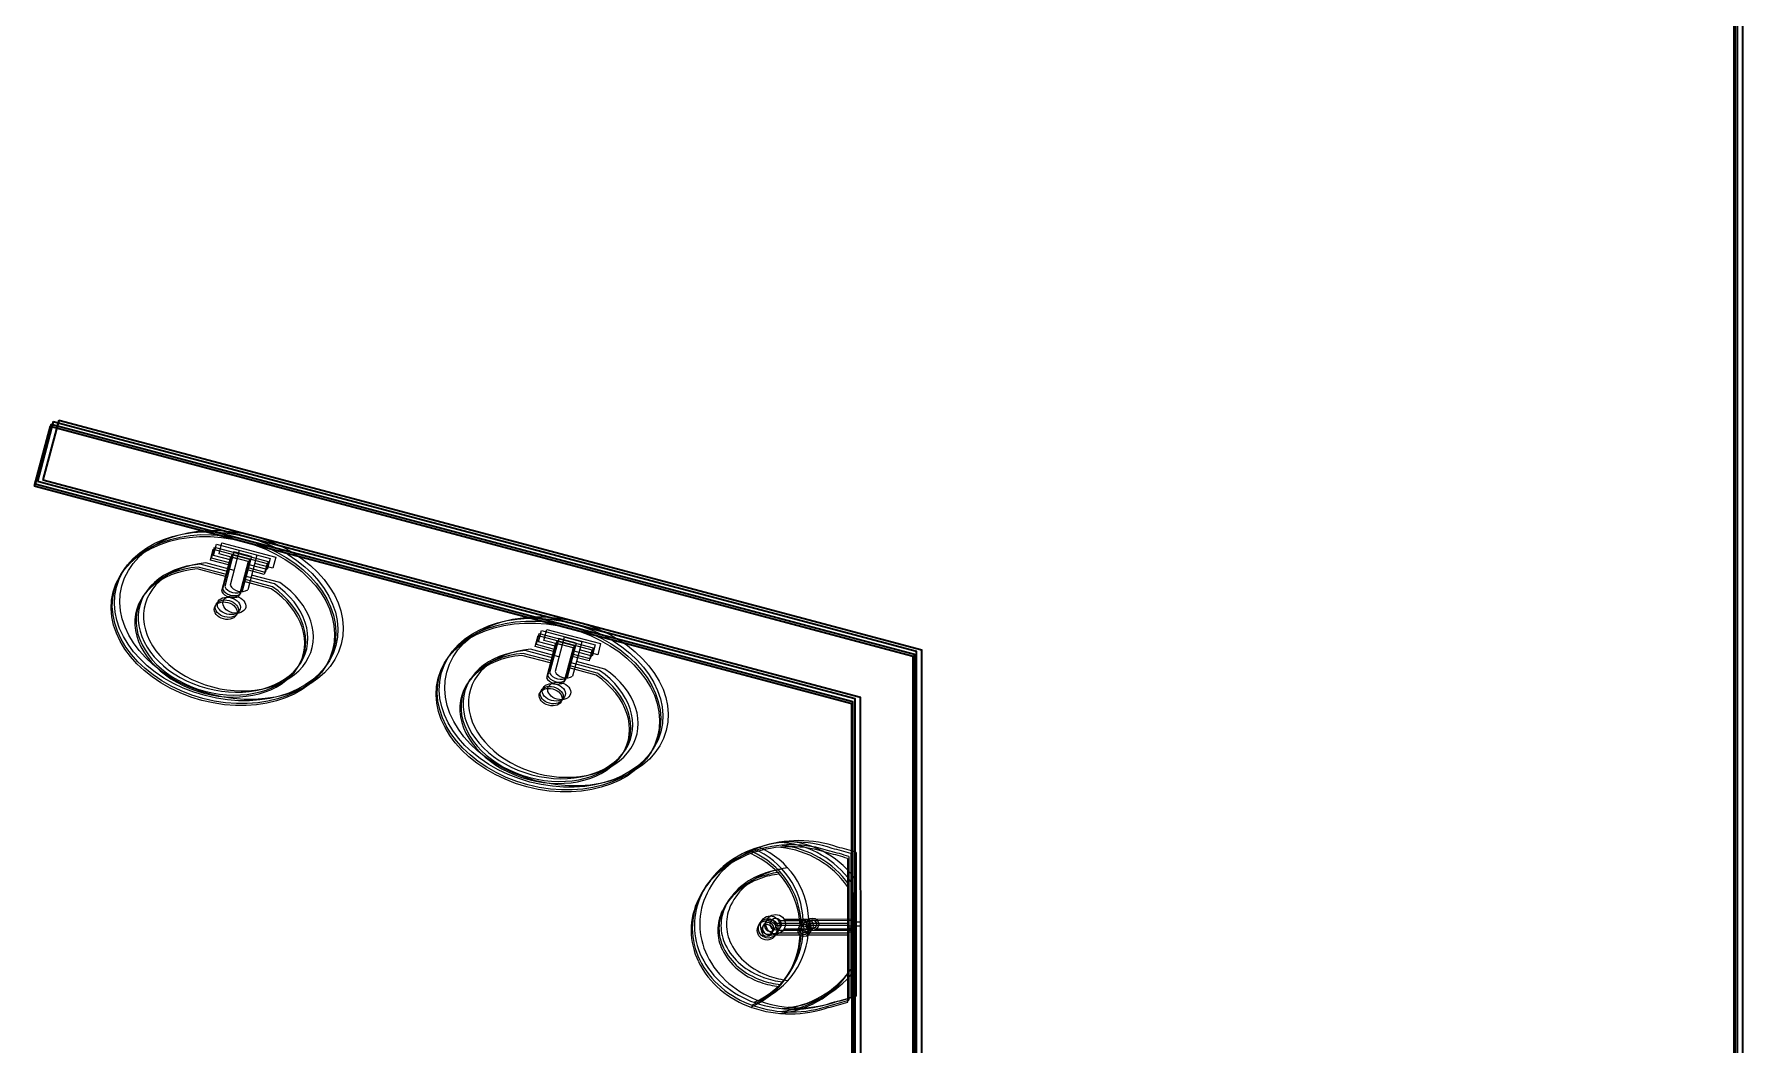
# Model space of a CAD drawing. Header units: inches. Extents: x 5 to 136470, y 9 to 138066.
# Drawn here: x 32944 to 37107, y 7256 to 9719 of the extents above; entities that cross this region are included whole.
import ezdxf

# ---------------------------------------------------------------- set-up
doc = ezdxf.new("R2010")
doc.units = ezdxf.units.IN
doc.header["$MEASUREMENT"] = 0
doc.layers.add('1', color=7, linetype='Continuous', lineweight=35)
doc.layers.add('FURNITURE', color=253, linetype='Continuous', lineweight=5, transparency=0.05)

# ---------------------------------------------------------------- blocks, each defined once
blk = doc.blocks.new('A$Cf98d7203')
at = {"layer": '1'}
for p, q in [((37080.1, 7031.1), (37080.1, 9783.4)), ((32977.1, 8754.1), (32938.3, 8608.7)), ((32977.1, 8754.1), (35080.1, 8194.1)), ((32938.3, 8608.7), (34930.4, 8078.8)), ((35080.1, 6881.1), (35080.1, 8194.1)), ((34933.4, 4431.1), (34930.4, 8078.8))]:
    blk.add_line(p, q, dxfattribs=at)
at = {"layer": 'FURNITURE'}
for p, q in [((33367.6, 8428), (33374.8, 8455)), ((33374.8, 8455), (33505.8, 8420.1)), ((33411.7, 8416.3), (33367.6, 8428)), ((33417, 8436.2), (33394.6, 8352)), ((33459.8, 8424.9), (33417, 8436.2)), ((33459.8, 8424.9), (33437.4, 8340.6)), ((33505.8, 8420.1), (33498.6, 8393.2)), ((33404.2, 8388), (33335.1, 8406.4)), ((33516.1, 8358.3), (33447, 8376.7)), ((33498.6, 8393.2), (33454.5, 8404.9)), ((34159.2, 8217.5), (34166.3, 8244.4)), ((34166.3, 8244.4), (34297.3, 8209.6)), ((34203.3, 8205.7), (34159.2, 8217.5)), ((34208.6, 8225.7), (34186.2, 8141.5)), ((34251.4, 8214.3), (34208.6, 8225.7)), ((34251.4, 8214.3), (34228.9, 8130.1)), ((34297.3, 8209.6), (34290.2, 8182.6)), ((34195.8, 8177.5), (34126.7, 8195.9)), ((34307.6, 8147.7), (34238.5, 8166.1)), ((34290.2, 8182.6), (34246, 8194.4)), ((34920, 7701), (34920.3, 7351)), ((34804.3, 7537.7), (34744.4, 7537.7)), ((34920.2, 7537.8), (34822.6, 7537.7)), ((34920.2, 7537.8), (34823.2, 7537.7)), ((34804.3, 7514.1), (34744.4, 7514.1)), ((34822.9, 7530.7), (34822.6, 7530.7)), ((34822.9, 7521.2), (34822.6, 7521.2)), ((34920.2, 7514.2), (34823.2, 7514.1)), ((34920.2, 7514.2), (34823.2, 7514.1)), ((34930.9, 7531), (34920.2, 7531)), ((34930.9, 7521), (34920.2, 7521)), ((34930.9, 7531), (34930.9, 7521))]:
    blk.add_line(p, q, dxfattribs=at)
for centre, radius in [((34723.8, 7525.9), 23.7), ((34813.9, 7525.7), 14.9)]:
    blk.add_circle(centre, radius, dxfattribs=at)
for centre, radius, start, end in [((34766.5, 7484.1), 243.1, 109.3112, 130.2027), ((34605.2, 7529.9), 199.2, 2.263, 66.692), ((34780.5, 7444.2), 285.4, 90.0477, 109.3112), ((34733.4, 7499.6), 229.4, 35.5197, 83.8921), ((34780.5, 7444.2), 285.4, 70.7841, 90.0477), ((34758.8, 7209.4), 517.4, 71.8392, 77.0814), ((34745, 7509.6), 209.8, 130.2027, 153.8996), ((34780.5, 7444.2), 220.5, 97.0617, 109.3112), ((34745, 7509.6), 144.8, 130.2027, 153.8996), ((34766.5, 7484.1), 178.1, 109.3112, 130.2027), ((34711.8, 7525.8), 172.8, 153.8996, 180.0477), ((34711.8, 7525.8), 107.9, 153.8996, 180.0477), ((34723.8, 7525.9), 14.1, 90.0477, 270.0477), ((34723.8, 7525.9), 14.1, 270.0477, 90.0477), ((34813.9, 7526.2), 10, 90.0477, 270.0477), ((34813.9, 7525.7), 10, 90.0477, 270.0477), ((34813.9, 7526.2), 10, 270.0477, 90.0477), ((34813.9, 7525.7), 10, 270.0477, 90.0477), ((34711.8, 7525.8), 172.8, 180.0477, 206.1958), ((34711.8, 7525.8), 107.9, 180.0477, 206.1958), ((34605.2, 7521.6), 199.2, 293.4034, 357.8323), ((34745, 7542.2), 144.8, 206.1958, 229.8926), ((34745, 7542.2), 209.8, 206.1958, 229.8926), ((34766.5, 7567.6), 178.1, 229.8926, 250.7841), ((34733.7, 7551.4), 228.7, 274.8869, 324.6725), ((34766.5, 7567.6), 243.1, 229.8926, 250.7841), ((34780.4, 7607.6), 220.5, 250.7841, 263.0337), ((34780.4, 7607.6), 285.4, 250.7841, 270.0477), ((34780.4, 7607.6), 285.4, 270.0477, 289.3112), ((34758.3, 7842.3), 517.4, 283.0139, 288.2562)]:
    blk.add_arc(centre, radius, start, end, dxfattribs=at)
for centre, major_axis, start_param, end_param in [((33398.2, 8279.4), (-267.3, 71.1), 1.570796326794885, 7.853981633974472), ((33390.6, 8250.8), (-203.1, 54), -1.109185, 4.250778), ((33405, 8304.8), (27.6, -7.3), -1.570796, 4.712389), ((33418.6, 8355.9), (25.1, -6.7), 3.694408, 5.73037), ((34189.8, 8068.9), (-267.3, 71.1), 1.570796326794885, 7.853981633974472), ((34182.2, 8040.3), (-203.1, 54), -1.109185, 4.250778), ((34210.1, 8145.3), (25.1, -6.7), 3.694408, 5.73037), ((34196.6, 8094.2), (27.6, -7.3), -1.570796, 4.712389)]:
    blk.add_ellipse(centre, major_axis=major_axis, ratio=0.723214, start_param=start_param, end_param=end_param, dxfattribs=at)

msp = doc.modelspace()

# ---------------------------------------------------------------- linework, layer by layer
at = {"layer": '1'}
for p, q in [((37085.5, 7040.2), (37085.5, 9792.4)), ((37088.3, 7045), (37088.3, 9797.3)), ((37093.3, 7051.9), (37093.3, 9804.1)), ((32982.5, 8763.2), (32943.7, 8617.8)), ((32985.3, 8768.1), (32946.5, 8622.6)), ((32990.3, 8774.9), (32951.6, 8629.5)), ((32982.5, 8763.2), (35085.5, 8203.2)), ((32985.3, 8768.1), (35088.3, 8208)), ((32990.3, 8774.9), (35093.3, 8214.9)), ((32943.7, 8617.8), (34935.8, 8087.9)), ((32946.5, 8622.6), (34938.6, 8092.8)), ((32951.6, 8629.5), (34943.6, 8099.6)), ((35085.5, 6890.2), (35085.5, 8203.2)), ((35088.3, 6895), (35088.3, 8208)), ((35093.3, 6901.9), (35093.3, 8214.9)), ((34938.8, 4440.2), (34935.8, 8087.9)), ((34941.6, 4445), (34938.6, 8092.8)), ((34946.6, 4451.8), (34943.6, 8099.6))]:
    msp.add_line(p, q, dxfattribs=at)
at = {"layer": 'FURNITURE'}
for p, q in [((33373, 8437.1), (33380.2, 8464)), ((33375.8, 8441.9), (33383, 8468.9)), ((33380.2, 8464), (33511.2, 8429.2)), ((33380.8, 8448.7), (33388, 8475.7)), ((33383, 8468.9), (33514, 8434)), ((33388, 8475.7), (33519, 8440.9)), ((33430.3, 8457), (33407.9, 8372.7)), ((33473, 8445.6), (33430.3, 8457)), ((33409.6, 8397.1), (33340.5, 8415.5)), ((33412.4, 8401.9), (33343.3, 8420.3)), ((33417.4, 8408.8), (33348.4, 8427.1)), ((33417.1, 8425.4), (33373, 8437.1)), ((33419.9, 8430.2), (33375.8, 8441.9)), ((33424.9, 8437), (33380.8, 8448.7)), ((33422.4, 8445.3), (33400, 8361.1)), ((33425.2, 8450.2), (33402.8, 8365.9)), ((33465.2, 8433.9), (33422.4, 8445.3)), ((33468, 8438.8), (33425.2, 8450.2)), ((33465.2, 8433.9), (33442.8, 8349.7)), ((33468, 8438.8), (33445.6, 8354.5)), ((33473, 8445.6), (33450.6, 8361.4)), ((33504, 8402.2), (33459.9, 8414)), ((33506.8, 8407.1), (33462.7, 8418.8)), ((33511.8, 8413.9), (33467.7, 8425.6)), ((33511.2, 8429.2), (33504, 8402.2)), ((33514, 8434), (33506.8, 8407.1)), ((33519, 8440.9), (33511.8, 8413.9)), ((33521.5, 8367.4), (33452.4, 8385.7)), ((33524.3, 8372.2), (33455.2, 8390.6)), ((33529.3, 8379), (33460.2, 8397.4)), ((34164.6, 8226.5), (34171.7, 8253.5)), ((34167.4, 8231.4), (34174.5, 8258.3)), ((34171.7, 8253.5), (34302.7, 8218.6)), ((34172.4, 8238.2), (34179.5, 8265.2)), ((34174.5, 8258.3), (34305.5, 8223.5)), ((34179.5, 8265.2), (34310.5, 8230.3)), ((34221.8, 8246.4), (34199.4, 8162.2)), ((34264.6, 8235.1), (34221.8, 8246.4)), ((34201.2, 8186.6), (34132.1, 8204.9)), ((34204, 8191.4), (34134.9, 8209.8)), ((34209, 8198.2), (34139.9, 8216.6)), ((34208.7, 8214.8), (34164.6, 8226.5)), ((34211.5, 8219.6), (34167.4, 8231.4)), ((34216.5, 8226.5), (34172.4, 8238.2)), ((34214, 8234.8), (34191.6, 8150.5)), ((34216.8, 8239.6), (34194.4, 8155.4)), ((34256.8, 8223.4), (34214, 8234.8)), ((34259.5, 8228.2), (34216.8, 8239.6)), ((34256.8, 8223.4), (34234.3, 8139.2)), ((34259.5, 8228.2), (34237.1, 8144)), ((34264.6, 8235.1), (34242.2, 8150.8)), ((34295.6, 8191.7), (34251.4, 8203.4)), ((34298.4, 8196.5), (34254.2, 8208.3)), ((34303.4, 8203.4), (34259.3, 8215.1)), ((34302.7, 8218.6), (34295.6, 8191.7)), ((34305.5, 8223.5), (34298.4, 8196.5)), ((34310.5, 8230.3), (34303.4, 8203.4)), ((34313, 8156.8), (34243.9, 8175.2)), ((34315.8, 8161.6), (34246.7, 8180)), ((34320.8, 8168.5), (34251.7, 8186.8)), ((34925.4, 7710.1), (34925.7, 7360.1)), ((34928.2, 7714.9), (34928.5, 7364.9)), ((34933.3, 7721.8), (34933.6, 7371.8)), ((34809.7, 7546.8), (34749.8, 7546.8)), ((34812.5, 7551.6), (34752.6, 7551.6)), ((34817.5, 7558.5), (34757.6, 7558.4)), ((34817.5, 7534.8), (34757.6, 7534.8)), ((34925.6, 7546.9), (34828, 7546.8)), ((34828.3, 7539.7), (34828, 7539.7)), ((34925.6, 7546.9), (34828.6, 7546.8)), ((34928.4, 7551.7), (34830.8, 7551.7)), ((34831.1, 7544.6), (34830.8, 7544.6)), ((34831.1, 7535.1), (34830.8, 7535.1)), ((34928.4, 7551.7), (34831.4, 7551.7)), ((34933.4, 7558.6), (34835.8, 7558.5)), ((34836.1, 7551.4), (34835.8, 7551.4)), ((34836.1, 7541.9), (34835.8, 7541.9)), ((34933.4, 7558.6), (34836.4, 7558.5)), ((34933.4, 7534.9), (34836.4, 7534.9)), ((34933.4, 7534.9), (34836.4, 7534.9)), ((34936.3, 7540.1), (34925.6, 7540.1)), ((34939, 7545), (34928.4, 7544.9)), ((34939.1, 7534.9), (34928.4, 7534.9)), ((34944.1, 7551.8), (34933.4, 7551.8)), ((34944.1, 7541.7), (34933.4, 7541.7)), ((34936.3, 7540.1), (34936.3, 7530.1)), ((34939, 7545), (34939.1, 7534.9)), ((34944.1, 7551.8), (34944.1, 7541.7)), ((34809.7, 7523.2), (34749.8, 7523.1)), ((34812.5, 7528), (34752.6, 7528)), ((34828.3, 7530.3), (34828, 7530.3)), ((34925.6, 7523.3), (34828.6, 7523.2)), ((34925.6, 7523.3), (34828.6, 7523.2)), ((34928.4, 7528.1), (34831.4, 7528)), ((34928.4, 7528.1), (34831.4, 7528)), ((34936.3, 7530.1), (34925.6, 7530.1))]:
    msp.add_line(p, q, dxfattribs=at)
for centre, radius in [((34729.2, 7534.9), 23.7), ((34732, 7539.8), 23.7), ((34737, 7546.6), 23.7), ((34819.3, 7534.8), 14.9), ((34822.1, 7539.6), 14.9), ((34827.1, 7546.4), 14.9)]:
    msp.add_circle(centre, radius, dxfattribs=at)
for centre, radius, start, end in [((34788.7, 7458.1), 285.4, 90.0477, 109.3112), ((34793.7, 7464.9), 285.4, 90.0477, 109.3112), ((34746.6, 7520.4), 229.4, 35.5197, 83.8921), ((34788.7, 7458.1), 285.4, 70.7841, 90.0477), ((34793.7, 7464.9), 285.4, 70.7841, 90.0477), ((34771.9, 7493.2), 243.1, 109.3112, 130.2027), ((34774.7, 7498.1), 243.1, 109.3112, 130.2027), ((34779.7, 7504.9), 243.1, 109.3112, 130.2027), ((34610.6, 7538.9), 199.2, 2.263, 66.692), ((34785.9, 7453.3), 285.4, 90.0477, 109.3112), ((34613.4, 7543.8), 199.2, 2.263, 66.692), ((34618.5, 7550.6), 199.2, 2.263, 66.692), ((34738.8, 7508.7), 229.4, 35.5197, 83.8921), ((34741.6, 7513.5), 229.4, 35.5197, 83.8921), ((34785.9, 7453.3), 285.4, 70.7841, 90.0477), ((34764.2, 7218.5), 517.4, 71.8392, 77.0814), ((34767, 7223.3), 517.4, 71.8392, 77.0814), ((34772, 7230.2), 517.4, 71.8392, 77.0814), ((34750.4, 7518.7), 209.8, 130.2027, 153.8996), ((34753.2, 7523.5), 209.8, 130.2027, 153.8996), ((34758.2, 7530.3), 209.8, 130.2027, 153.8996), ((34771.9, 7493.2), 178.1, 109.3112, 130.2027), ((34774.7, 7498.1), 178.1, 109.3112, 130.2027), ((34779.7, 7504.9), 178.1, 109.3112, 130.2027), ((34785.9, 7453.3), 220.5, 97.0617, 109.3112), ((34788.7, 7458.1), 220.5, 97.0617, 109.3112), ((34793.7, 7464.9), 220.5, 97.0617, 109.3112), ((34725, 7546.6), 172.8, 153.8996, 180.0477), ((34750.4, 7518.7), 144.8, 130.2027, 153.8996), ((34753.2, 7523.5), 144.8, 130.2027, 153.8996), ((34758.2, 7530.3), 144.8, 130.2027, 153.8996), ((34717.2, 7534.9), 172.8, 153.8996, 180.0477), ((34720, 7539.8), 172.8, 153.8996, 180.0477), ((34717.2, 7534.9), 107.9, 153.8996, 180.0477), ((34720, 7539.8), 107.9, 153.8996, 180.0477), ((34725, 7546.6), 107.9, 153.8996, 180.0477), ((34720, 7539.8), 172.8, 180.0477, 206.1958), ((34725, 7546.6), 172.8, 180.0477, 206.1958), ((34720, 7539.8), 107.9, 180.0477, 206.1958), ((34725, 7546.6), 107.9, 180.0477, 206.1958), ((34618.5, 7542.4), 199.2, 293.4034, 357.8323), ((34729.2, 7534.9), 14.1, 90.0477, 270.0477), ((34732, 7539.8), 14.1, 90.0477, 270.0477), ((34737, 7546.6), 14.1, 90.0477, 270.0477), ((34729.2, 7534.9), 14.1, 270.0477, 90.0477), ((34732, 7539.8), 14.1, 270.0477, 90.0477), ((34737, 7546.6), 14.1, 270.0477, 90.0477), ((34819.3, 7535.2), 10, 90.0477, 270.0477), ((34819.3, 7534.8), 10, 90.0477, 270.0477), ((34822.1, 7540.1), 10, 90.0477, 270.0477), ((34822.1, 7539.6), 10, 90.0477, 270.0477), ((34827.1, 7546.9), 10, 90.0477, 270.0477), ((34827.1, 7546.4), 10, 90.0477, 270.0477), ((34819.3, 7535.2), 10, 270.0477, 90.0477), ((34819.3, 7534.8), 10, 270.0477, 90.0477), ((34822.1, 7540.1), 10, 270.0477, 90.0477), ((34822.1, 7539.6), 10, 270.0477, 90.0477), ((34827.1, 7546.9), 10, 270.0477, 90.0477), ((34827.1, 7546.4), 10, 270.0477, 90.0477), ((34717.2, 7534.9), 172.8, 180.0477, 206.1958), ((34717.2, 7534.9), 107.9, 180.0477, 206.1958), ((34758.2, 7562.9), 144.8, 206.1958, 229.8926), ((34610.6, 7530.7), 199.2, 293.4034, 357.8323), ((34613.4, 7535.6), 199.2, 293.4034, 357.8323), ((34750.4, 7551.2), 209.8, 206.1958, 229.8926), ((34753.2, 7556.1), 209.8, 206.1958, 229.8926), ((34758.2, 7562.9), 209.8, 206.1958, 229.8926), ((34750.4, 7551.2), 144.8, 206.1958, 229.8926), ((34753.2, 7556.1), 144.8, 206.1958, 229.8926), ((34779.7, 7588.4), 178.1, 229.8926, 250.7841), ((34771.8, 7576.7), 178.1, 229.8926, 250.7841), ((34774.6, 7581.5), 178.1, 229.8926, 250.7841), ((34788.6, 7621.5), 220.5, 250.7841, 263.0337), ((34793.6, 7628.3), 220.5, 250.7841, 263.0337), ((34739.1, 7560.5), 228.7, 274.8869, 324.6725), ((34741.9, 7565.3), 228.7, 274.8869, 324.6725), ((34746.9, 7572.1), 228.7, 274.8869, 324.6725), ((34771.8, 7576.7), 243.1, 229.8926, 250.7841), ((34774.6, 7581.5), 243.1, 229.8926, 250.7841), ((34779.7, 7588.4), 243.1, 229.8926, 250.7841), ((34785.8, 7616.7), 220.5, 250.7841, 263.0337), ((34771.5, 7863.1), 517.4, 283.0139, 288.2562), ((34785.8, 7616.7), 285.4, 250.7841, 270.0477), ((34788.6, 7621.5), 285.4, 250.7841, 270.0477), ((34793.6, 7628.3), 285.4, 250.7841, 270.0477), ((34785.8, 7616.7), 285.4, 270.0477, 289.3112), ((34788.6, 7621.5), 285.4, 270.0477, 289.3112), ((34793.6, 7628.3), 285.4, 270.0477, 289.3112), ((34763.7, 7851.4), 517.4, 283.0139, 288.2562), ((34766.5, 7856.2), 517.4, 283.0139, 288.2562)]:
    msp.add_arc(centre, radius, start, end, dxfattribs=at)
for centre, major_axis, start_param, end_param in [((33403.6, 8288.5), (-267.3, 71.1), 1.570796326794885, 7.853981633974472), ((33406.4, 8293.3), (-267.3, 71.1), 1.570796326794885, 7.853981633974472), ((33411.4, 8300.2), (-267.3, 71.1), 1.570796326794885, 7.853981633974472), ((33396, 8259.9), (-203.1, 54), -1.109185, 4.250778), ((33398.8, 8264.7), (-203.1, 54), -1.109185, 4.250778), ((33403.8, 8271.6), (-203.1, 54), -1.109185, 4.250778), ((33431.8, 8376.6), (25.1, -6.7), 3.694408, 5.73037), ((33410.4, 8313.8), (27.6, -7.3), -1.570796, 4.712389), ((33413.2, 8318.7), (27.6, -7.3), -1.570796, 4.712389), ((33418.2, 8325.5), (27.6, -7.3), -1.570796, 4.712389), ((33424, 8364.9), (25.1, -6.7), 3.694408, 5.73037), ((33426.8, 8369.8), (25.1, -6.7), 3.694408, 5.73037), ((34195.2, 8078), (-267.3, 71.1), 1.570796326794885, 7.853981633974472), ((34198, 8082.8), (-267.3, 71.1), 1.570796326794885, 7.853981633974472), ((34203, 8089.6), (-267.3, 71.1), 1.570796326794885, 7.853981633974472), ((34187.6, 8049.4), (-203.1, 54), -1.109185, 4.250778), ((34190.4, 8054.2), (-203.1, 54), -1.109185, 4.250778), ((34195.4, 8061), (-203.1, 54), -1.109185, 4.250778), ((34223.3, 8166.1), (25.1, -6.7), 3.694408, 5.73037), ((34202, 8103.3), (27.6, -7.3), -1.570796, 4.712389), ((34204.7, 8108.1), (27.6, -7.3), -1.570796, 4.712389), ((34209.8, 8114.9), (27.6, -7.3), -1.570796, 4.712389), ((34215.5, 8154.4), (25.1, -6.7), 3.694408, 5.73037), ((34218.3, 8159.2), (25.1, -6.7), 3.694408, 5.73037)]:
    msp.add_ellipse(centre, major_axis=major_axis, ratio=0.723214, start_param=start_param, end_param=end_param, dxfattribs=at)

# ---------------------------------------------------------------- block references
msp.add_blockref('A$Cf98d7203', (26.5, 24))

doc.saveas('drawing.dxf')
